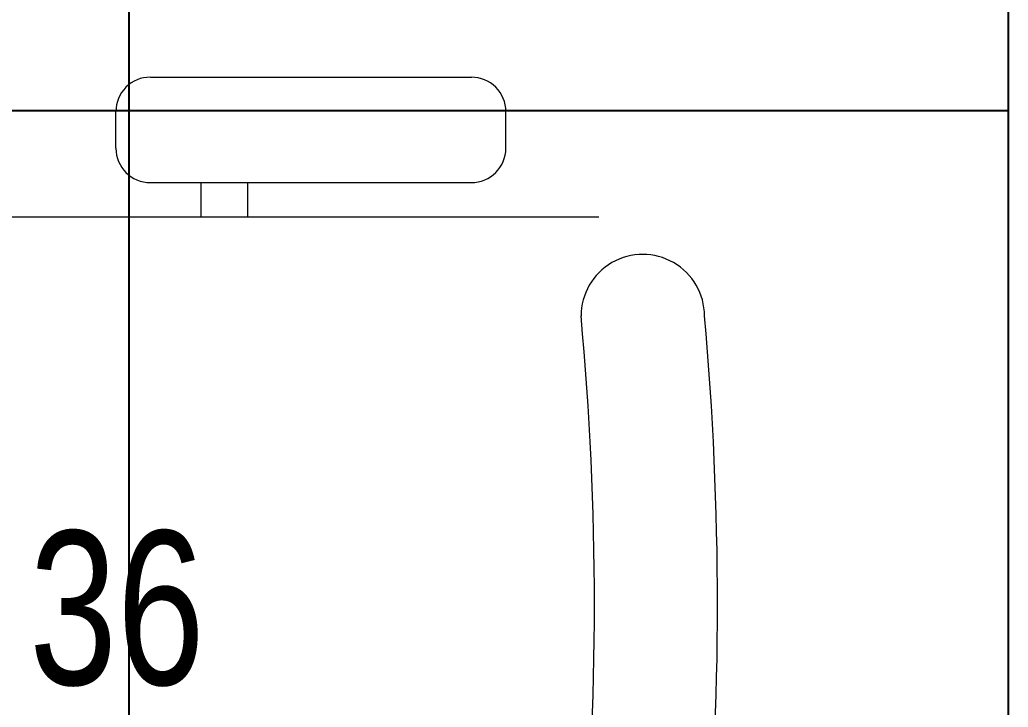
# Model space of a CAD drawing. Extents: x -12260 to 57327, y -29287 to 19916.
# Drawn here: x 37914 to 38476, y -5350 to -4958 of the extents above; entities that cross this region are included whole.
import ezdxf

# ---------------------------------------------------------------- set-up
doc = ezdxf.new("R2010")
doc.units = 0
doc.header["$LTSCALE"] = 0.25
doc.linetypes.add('DASHDOT', pattern=[25.4, 12.7, -6.35, 0, -6.35])
for name, color, linetype, lineweight in [('01-First Floor$0$72_EGR_EQP_TAG', 142, 'Continuous', 5), ('01-First Floor$0$LOADING', 253, 'Continuous', 5), ('01-First Floor$0$NEW Wall', 166, 'Continuous', 5), ('01-First Floor$0$Walls', 251, 'Continuous', 5), ('E-LITE-CLNG-CNDT', 6, 'DASHDOT', 35)]:
    doc.layers.add(name, color=color, linetype=linetype, lineweight=lineweight)
doc.layers.add('01-First Floor$0$FALSE CEILING', color=251, linetype='Continuous')
doc.styles.add('01-First Floor$0$X3G_ENTITY_257CFD', font='swisscl.ttf', dxfattribs={"height": 200})

# ---------------------------------------------------------------- blocks, each defined once
blk = doc.blocks.new('*X427')
at = {"color": 0}
for p, q in [((5, 3), (5, 3)), ((5, 3), (5, 3)), ((5, 3), (5, 3)), ((5, 3), (5, 3)), ((5, 3), (5, 3)), ((5, 3), (5, 3)), ((5, 3), (5, 3)), ((5, 3), (5, 3)), ((5, 3), (5, 3)), ((5, 3), (5, 3)), ((5, 3), (5, 3)), ((5, 3), (5, 3)), ((5, 3), (5, 3)), ((5, 3), (5, 3)), ((5, 3), (5, 3)), ((5, 3), (5, 3)), ((5, 3), (5, 3)), ((5, 3), (5, 3)), ((5, 3), (5, 3)), ((5, 3), (5, 3)), ((5, 3), (5, 3)), ((5, 3), (5, 3)), ((5, 3), (5, 3)), ((5, 3), (5, 3)), ((5, 3), (5, 3)), ((5, 3), (5, 3)), ((5, 3), (5, 3)), ((5, 3), (5, 3)), ((5, 3), (5, 3)), ((5, 3), (5, 3)), ((5, 3), (5, 3)), ((5, 3), (5, 3)), ((5, 3), (5, 3)), ((5, 3), (5, 3)), ((5, 3), (5, 3)), ((5, 3), (5, 3)), ((5, 3), (5, 3)), ((5, 3), (5, 3)), ((5, 3), (5, 3)), ((5, 3), (5, 3)), ((5, 3), (5, 3)), ((5, 3), (5, 3)), ((5, 3), (5, 3)), ((5, 3), (5, 3)), ((5, 3), (5, 3)), ((5, 3), (5, 3)), ((5, 3), (5, 3)), ((5, 3), (5, 3)), ((5, 3), (5, 3)), ((5, 3), (5, 3)), ((5, 3), (5, 3)), ((5, 3), (5, 3)), ((5, 3), (5, 3)), ((5, 3), (5, 3)), ((5, 3), (5, 3)), ((5, 3), (5, 3)), ((5, 3), (5, 3)), ((5, 3), (5, 3)), ((5, 3), (5, 3)), ((5, 3), (5, 3)), ((5, 3), (5, 3)), ((5, 3), (5, 3)), ((5, 3), (5, 3)), ((5, 3), (5, 3)), ((5, 3), (5, 3)), ((5, 3), (5, 3)), ((6, 3), (5, 3)), ((5, 3), (5, 3)), ((6, 3), (5, 3)), ((5, 3), (5, 3)), ((6, 3), (5, 3)), ((5, 3), (5, 3)), ((6, 3), (5, 3)), ((5, 3), (5, 3)), ((5, 3), (5, 3)), ((5, 3), (5, 3)), ((5, 3), (5, 3)), ((5, 3), (5, 3)), ((5, 3), (5, 3)), ((5, 3), (5, 3)), ((5, 3), (5, 3)), ((5, 3), (5, 3)), ((5, 3), (5, 3)), ((5, 3), (5, 3)), ((5, 3), (5, 3)), ((5, 3), (5, 3)), ((5, 3), (5, 3)), ((5, 3), (5, 3)), ((5, 3), (5, 3)), ((5, 3), (5, 3)), ((5, 3), (5, 3)), ((5, 3), (5, 3)), ((5, 3), (5, 3)), ((5, 3), (5, 3)), ((5, 3), (5, 3)), ((5, 3), (5, 3)), ((6, 3), (6, 3)), ((6, 3), (6, 3)), ((6, 3), (6, 3)), ((6, 3), (6, 3)), ((6, 3), (6, 3)), ((6, 3), (6, 3)), ((6, 3), (6, 3)), ((6, 3), (6, 3)), ((6, 3), (6, 3)), ((6, 3), (6, 3)), ((6, 3), (6, 3)), ((6, 3), (6, 3)), ((6, 3), (6, 3)), ((6, 3), (6, 3)), ((6, 3), (6, 3)), ((6, 3), (6, 3)), ((6, 3), (6, 3)), ((6, 3), (6, 3)), ((6, 3), (6, 3)), ((6, 3), (6, 3)), ((6, 3), (6, 3)), ((6, 3), (6, 3)), ((6, 3), (6, 3)), ((6, 3), (6, 3)), ((6, 3), (6, 3)), ((6, 3), (6, 3)), ((6, 3), (6, 3)), ((6, 3), (6, 3)), ((6, 3), (6, 3)), ((6, 3), (6, 3)), ((6, 3), (6, 3)), ((6, 3), (6, 3)), ((6, 3), (6, 3)), ((6, 3), (6, 3)), ((6, 3), (6, 3)), ((6, 3), (6, 3)), ((6, 3), (6, 3)), ((6, 3), (6, 3)), ((6, 3), (6, 3)), ((6, 3), (6, 3)), ((6, 3), (6, 3)), ((6, 3), (6, 3)), ((6, 3), (6, 3)), ((6, 3), (6, 3)), ((6, 3), (6, 3)), ((6, 3), (6, 3)), ((6, 3), (6, 3)), ((6, 3), (6, 3)), ((6, 3), (6, 3)), ((6, 3), (6, 3)), ((6, 3), (6, 3)), ((6, 3), (6, 3)), ((6, 3), (6, 3)), ((6, 3), (6, 3)), ((6, 3), (6, 3)), ((6, 3), (6, 3)), ((6, 3), (6, 3)), ((6, 3), (6, 3)), ((6, 3), (6, 3)), ((6, 3), (6, 3)), ((6, 3), (6, 3)), ((6, 3), (6, 3)), ((6, 3), (6, 3)), ((6, 3), (6, 3)), ((6, 3), (6, 3)), ((6, 3), (6, 3)), ((6, 3), (6, 3)), ((6, 3), (6, 3)), ((6, 3), (6, 3)), ((6, 3), (6, 3)), ((6, 3), (6, 3)), ((6, 3), (6, 3)), ((6, 3), (6, 3)), ((6, 3), (6, 3)), ((6, 3), (6, 3)), ((6, 3), (6, 3)), ((6, 3), (6, 3)), ((6, 3), (6, 3)), ((6, 3), (6, 3)), ((6, 3), (6, 3)), ((6, 3), (6, 3)), ((6, 3), (6, 3)), ((6, 3), (6, 3)), ((6, 3), (6, 3)), ((6, 3), (6, 3)), ((6, 3), (6, 3)), ((6, 3), (6, 3)), ((6, 3), (6, 3)), ((6, 3), (6, 3)), ((6, 3), (6, 3)), ((6, 3), (6, 3)), ((6, 3), (6, 3)), ((6, 3), (6, 3)), ((6, 3), (6, 3)), ((6, 3), (6, 3)), ((6, 3), (6, 3)), ((6, 3), (6, 3)), ((6, 3), (6, 3)), ((6, 3), (6, 3)), ((6, 3), (6, 3)), ((6, 3), (6, 3)), ((6, 3), (6, 3)), ((6, 3), (6, 3)), ((6, 3), (6, 3)), ((6, 3), (6, 3)), ((6, 3), (6, 3)), ((6, 3), (6, 3)), ((6, 3), (6, 3)), ((6, 3), (6, 3)), ((6, 3), (6, 3)), ((6, 3), (6, 3)), ((6, 3), (6, 3)), ((6, 3), (6, 3)), ((6, 3), (6, 3)), ((6, 3), (6, 3)), ((6, 3), (6, 3)), ((6, 3), (6, 3)), ((6, 3), (6, 3)), ((6, 3), (6, 3)), ((6, 3), (6, 3)), ((6, 3), (6, 3)), ((6, 3), (6, 3)), ((6, 3), (6, 3)), ((6, 3), (6, 3)), ((6, 3), (6, 3)), ((6, 3), (6, 3)), ((6, 3), (6, 3)), ((6, 3), (6, 3)), ((6, 3), (6, 3)), ((6, 3), (6, 3)), ((6, 3), (6, 3)), ((6, 3), (6, 3)), ((6, 3), (6, 3)), ((6, 3), (6, 3)), ((6, 3), (6, 3)), ((6, 3), (6, 3)), ((6, 3), (6, 3)), ((6, 3), (6, 3)), ((6, 3), (6, 3)), ((6, 3), (6, 3)), ((6, 3), (6, 3)), ((6, 3), (6, 3)), ((6, 3), (6, 3)), ((6, 3), (6, 3)), ((6, 3), (6, 3)), ((6, 3), (6, 3)), ((6, 3), (6, 3)), ((6, 3), (6, 3)), ((6, 3), (6, 3)), ((6, 3), (6, 3)), ((6, 3), (6, 3)), ((6, 3), (6, 3)), ((6, 3), (6, 3)), ((6, 3), (6, 3)), ((6, 3), (6, 3)), ((6, 3), (6, 3)), ((6, 3), (6, 3)), ((6, 3), (6, 3)), ((6, 3), (6, 3)), ((6, 3), (6, 3)), ((6, 3), (6, 3)), ((6, 3), (6, 3)), ((6, 3), (6, 3)), ((6, 3), (6, 3)), ((6, 3), (6, 3)), ((6, 3), (6, 3)), ((6, 3), (6, 3)), ((6, 3), (6, 3)), ((6, 3), (6, 3)), ((6, 3), (6, 3)), ((6, 3), (6, 3)), ((6, 3), (6, 3)), ((6, 3), (6, 3)), ((6, 3), (6, 3)), ((6, 3), (6, 3)), ((6, 3), (6, 3)), ((6, 3), (6, 3)), ((6, 3), (6, 3)), ((6, 3), (6, 3)), ((6, 3), (6, 3)), ((6, 3), (6, 3)), ((6, 3), (6, 3)), ((6, 3), (6, 3)), ((6, 3), (6, 3)), ((6, 3), (6, 3)), ((6, 3), (6, 3)), ((6, 3), (6, 3)), ((6, 3), (6, 3)), ((6, 3), (6, 3)), ((6, 3), (6, 3)), ((6, 3), (6, 3)), ((6, 3), (6, 3)), ((6, 3), (6, 3)), ((6, 3), (6, 3)), ((6, 3), (6, 3)), ((6, 3), (6, 3)), ((6, 3), (6, 3)), ((6, 3), (6, 3)), ((6, 3), (6, 3)), ((6, 3), (6, 3)), ((6, 3), (6, 3)), ((6, 3), (6, 3)), ((6, 3), (6, 3)), ((6, 3), (6, 3)), ((6, 3), (5, 3)), ((6, 3), (5, 3)), ((6, 3), (5, 3)), ((6, 3), (5, 3)), ((6, 3), (5, 3)), ((6, 3), (6, 3)), ((6, 3), (6, 3)), ((6, 3), (6, 3)), ((6, 3), (6, 3)), ((6, 3), (6, 3)), ((6, 3), (6, 3)), ((6, 3), (6, 3)), ((6, 3), (6, 3)), ((6, 3), (6, 3)), ((6, 3), (6, 3)), ((6, 3), (6, 3)), ((6, 3), (6, 3)), ((6, 3), (6, 3)), ((6, 3), (6, 3)), ((6, 3), (6, 3)), ((6, 3), (6, 3)), ((6, 3), (6, 3)), ((6, 3), (6, 3)), ((6, 3), (6, 3)), ((6, 3), (6, 3)), ((6, 3), (6, 3)), ((6, 3), (6, 3)), ((6, 3), (6, 3)), ((6, 3), (6, 3)), ((6, 3), (6, 3)), ((6, 3), (6, 3)), ((6, 3), (6, 3)), ((6, 3), (6, 3)), ((6, 3), (6, 3)), ((6, 3), (6, 3)), ((6, 3), (6, 3)), ((6, 3), (6, 3)), ((6, 3), (6, 3)), ((6, 3), (6, 3)), ((6, 3), (6, 3)), ((6, 3), (6, 3)), ((6, 3), (6, 3)), ((6, 3), (6, 3)), ((6, 3), (6, 3)), ((6, 3), (6, 3)), ((6, 3), (6, 3)), ((6, 3), (6, 3)), ((6, 3), (6, 3)), ((6, 3), (6, 3)), ((6, 3), (6, 3)), ((6, 3), (6, 3)), ((6, 3), (6, 3)), ((6, 3), (6, 3)), ((6, 3), (6, 3)), ((6, 3), (6, 3)), ((6, 3), (6, 3)), ((6, 3), (6, 3)), ((6, 3), (6, 3)), ((6, 3), (6, 3)), ((6, 3), (6, 3)), ((6, 3), (6, 3)), ((6, 3), (6, 3)), ((6, 3), (6, 3)), ((6, 3), (6, 3)), ((6, 3), (6, 3)), ((6, 3), (6, 3)), ((6, 3), (6, 3)), ((6, 3), (6, 3)), ((6, 3), (6, 3)), ((6, 3), (6, 3)), ((6, 3), (6, 3)), ((6, 3), (6, 3)), ((6, 3), (6, 3)), ((6, 3), (6, 3)), ((6, 3), (6, 3)), ((6, 3), (6, 3)), ((6, 3), (6, 3)), ((6, 3), (6, 3)), ((6, 3), (6, 3)), ((6, 3), (6, 3)), ((6, 3), (6, 3)), ((6, 3), (6, 3)), ((6, 3), (6, 3)), ((6, 3), (6, 3)), ((6, 3), (6, 3)), ((6, 3), (6, 3)), ((6, 3), (6, 3)), ((6, 3), (6, 3)), ((6, 3), (6, 3)), ((6, 3), (6, 3)), ((6, 3), (6, 3)), ((6, 3), (6, 3)), ((6, 3), (6, 3)), ((6, 3), (6, 3)), ((6, 3), (6, 3)), ((6, 3), (6, 3)), ((6, 3), (6, 3)), ((6, 3), (6, 3)), ((6, 3), (6, 3)), ((6, 3), (6, 3)), ((6, 3), (6, 3)), ((6, 3), (6, 3)), ((6, 3), (6, 3)), ((6, 3), (6, 3)), ((6, 3), (6, 3)), ((6, 3), (6, 3)), ((6, 3), (6, 3)), ((6, 3), (6, 3)), ((6, 3), (6, 3)), ((6, 3), (6, 3)), ((6, 3), (6, 3)), ((6, 3), (6, 3)), ((6, 3), (6, 3)), ((6, 3), (6, 3)), ((6, 3), (6, 3)), ((6, 3), (6, 3)), ((6, 3), (6, 3)), ((6, 3), (6, 3)), ((6, 3), (6, 3)), ((6, 3), (6, 3)), ((6, 3), (6, 3)), ((6, 3), (6, 3)), ((6, 3), (6, 3)), ((6, 3), (6, 3)), ((6, 3), (6, 3)), ((6, 3), (6, 3)), ((6, 3), (6, 3)), ((6, 3), (6, 3)), ((6, 3), (6, 3)), ((6, 3), (6, 3)), ((6, 3), (6, 3)), ((6, 3), (6, 3)), ((6, 3), (6, 3)), ((6, 3), (6, 3)), ((6, 3), (6, 3)), ((6, 3), (6, 3)), ((6, 3), (6, 3)), ((6, 3), (6, 3)), ((6, 3), (6, 3)), ((6, 3), (6, 3)), ((6, 3), (6, 3)), ((6, 3), (6, 3)), ((6, 3), (6, 3)), ((6, 3), (6, 3)), ((6, 3), (6, 3)), ((6, 3), (6, 3)), ((6, 3), (6, 3)), ((6, 3), (6, 3)), ((6, 3), (6, 3)), ((6, 3), (6, 3)), ((6, 3), (6, 3)), ((6, 3), (6, 3)), ((6, 3), (6, 3)), ((6, 3), (6, 3)), ((6, 3), (6, 3)), ((6, 3), (6, 3)), ((6, 3), (6, 3)), ((6, 3), (6, 3)), ((6, 3), (6, 3)), ((6, 3), (6, 3)), ((6, 3), (6, 3)), ((6, 3), (6, 3)), ((6, 3), (6, 3)), ((6, 3), (6, 3)), ((6, 3), (6, 3)), ((6, 3), (6, 3)), ((6, 3), (6, 3)), ((6, 3), (6, 3)), ((6, 3), (6, 3)), ((6, 3), (6, 3)), ((6, 3), (6, 3)), ((6, 3), (6, 3)), ((6, 3), (6, 3)), ((6, 3), (6, 3)), ((6, 3), (6, 3)), ((6, 3), (6, 3)), ((6, 3), (6, 3)), ((6, 3), (6, 3)), ((6, 3), (6, 3)), ((6, 3), (6, 3)), ((6, 3), (6, 3)), ((6, 3), (6, 3)), ((6, 3), (6, 3)), ((6, 3), (6, 3)), ((6, 3), (6, 3)), ((6, 3), (6, 3)), ((6, 3), (6, 3)), ((6, 3), (6, 3)), ((6, 3), (6, 3)), ((6, 3), (6, 3)), ((6, 3), (6, 3)), ((6, 3), (6, 3)), ((6, 3), (6, 3)), ((6, 3), (6, 3)), ((6, 3), (6, 3)), ((6, 3), (6, 3)), ((6, 3), (6, 3)), ((6, 3), (6, 3)), ((6, 3), (6, 3)), ((6, 3), (6, 3)), ((6, 3), (6, 3)), ((6, 3), (6, 3)), ((6, 3), (6, 3)), ((6, 3), (6, 3)), ((6, 3), (6, 3)), ((6, 3), (6, 3)), ((6, 3), (6, 3)), ((6, 3), (6, 3)), ((6, 3), (6, 3)), ((6, 3), (6, 3)), ((6, 3), (6, 3)), ((6, 3), (6, 3)), ((6, 3), (6, 3)), ((6, 3), (6, 3)), ((6, 3), (6, 3)), ((6, 3), (6, 3)), ((6, 3), (6, 3)), ((6, 3), (6, 3)), ((6, 3), (6, 3)), ((6, 3), (6, 3)), ((6, 3), (6, 3)), ((6, 3), (6, 3)), ((6, 3), (6, 3)), ((6, 3), (6, 3)), ((6, 3), (6, 3)), ((6, 3), (6, 3)), ((6, 3), (6, 3)), ((6, 3), (6, 3)), ((6, 3), (6, 3)), ((6, 3), (6, 3)), ((6, 3), (6, 3)), ((6, 3), (6, 3)), ((6, 3), (6, 3)), ((6, 3), (6, 3)), ((6, 3), (6, 3)), ((6, 3), (6, 3)), ((6, 3), (6, 3)), ((6, 3), (6, 3)), ((6, 3), (6, 3)), ((6, 3), (6, 3)), ((6, 3), (6, 3)), ((6, 3), (6, 3)), ((6, 3), (6, 3)), ((6, 3), (6, 3)), ((6, 3), (6, 3)), ((6, 3), (6, 3)), ((6, 3), (6, 3)), ((6, 3), (6, 3)), ((6, 3), (6, 3)), ((6, 3), (6, 3)), ((6, 3), (6, 3)), ((6, 3), (6, 3)), ((6, 3), (6, 3)), ((6, 3), (6, 3)), ((6, 3), (6, 3)), ((6, 3), (6, 3)), ((6, 3), (6, 3)), ((6, 3), (6, 3)), ((6, 3), (6, 3)), ((6, 3), (6, 3)), ((6, 3), (6, 3)), ((6, 3), (6, 3)), ((6, 3), (6, 3)), ((6, 3), (6, 3)), ((6, 3), (6, 3)), ((6, 3), (6, 3)), ((6, 3), (6, 3)), ((6, 3), (6, 3)), ((6, 3), (6, 3)), ((6, 3), (6, 3)), ((6, 3), (6, 3)), ((6, 3), (6, 3)), ((6, 3), (6, 3)), ((6, 3), (6, 3)), ((6, 3), (6, 3)), ((6, 3), (6, 3)), ((6, 3), (6, 3)), ((6, 3), (6, 3)), ((6, 3), (6, 3)), ((6, 3), (6, 3)), ((6, 3), (6, 3)), ((6, 3), (6, 3)), ((6, 3), (6, 3)), ((6, 3), (6, 3)), ((6, 3), (6, 3)), ((6, 3), (6, 3)), ((6, 3), (6, 3)), ((6, 3), (6, 3)), ((6, 3), (6, 3)), ((6, 3), (6, 3)), ((6, 3), (6, 3)), ((6, 3), (6, 3)), ((6, 3), (6, 3)), ((6, 3), (6, 3)), ((6, 3), (6, 3)), ((6, 3), (6, 3)), ((6, 3), (6, 3)), ((6, 3), (6, 3)), ((6, 3), (6, 3)), ((6, 3), (6, 3)), ((6, 3), (6, 3)), ((6, 3), (6, 3)), ((6, 3), (6, 3)), ((6, 3), (6, 3)), ((6, 3), (6, 3)), ((6, 3), (6, 3)), ((6, 3), (6, 3)), ((6, 3), (6, 3)), ((6, 3), (6, 3)), ((6, 3), (6, 3)), ((6, 3), (6, 3)), ((6, 3), (6, 3)), ((6, 3), (6, 3)), ((6, 3), (6, 3)), ((6, 3), (6, 3)), ((6, 3), (6, 3)), ((6, 3), (6, 3)), ((6, 3), (6, 3)), ((6, 3), (6, 3)), ((6, 3), (6, 3)), ((6, 3), (6, 3)), ((6, 3), (6, 3))]:
    blk.add_line(p, q, dxfattribs=at)
blk = doc.blocks.new('*X428')
at = {"color": 0}
for p, q in [((13, 1), (13, 1)), ((13, 1), (13, 1)), ((13, 1), (13, 1)), ((13, 1), (13, 1)), ((13, 1), (13, 1)), ((13, 1), (13, 1)), ((13, 1), (13, 1)), ((13, 1), (13, 1)), ((13, 1), (13, 1)), ((13, 1), (13, 1)), ((13, 1), (13, 1)), ((13, 1), (13, 1)), ((13, 1), (13, 1)), ((13, 1), (13, 1)), ((13, 1), (13, 1)), ((13, 1), (14, 1)), ((13, 1), (14, 1)), ((13, 1), (14, 1)), ((13, 1), (13, 1)), ((13, 1), (13, 1)), ((13, 1), (13, 1)), ((13, 1), (13, 1)), ((13, 1), (13, 1)), ((13, 1), (13, 1)), ((13, 1), (13, 1)), ((13, 1), (13, 1)), ((13, 1), (13, 1)), ((13, 1), (13, 1)), ((13, 1), (13, 1)), ((13, 1), (13, 1)), ((13, 1), (13, 1)), ((13, 1), (13, 1)), ((13, 1), (13, 1)), ((13, 1), (13, 1)), ((13, 1), (13, 1)), ((13, 1), (13, 1)), ((13, 1), (13, 1)), ((13, 1), (13, 1)), ((13, 1), (13, 1)), ((13, 1), (13, 1)), ((13, 1), (13, 1)), ((13, 1), (13, 1)), ((13, 1), (13, 1)), ((13, 1), (13, 1)), ((13, 1), (13, 1)), ((13, 1), (13, 1)), ((13, 1), (13, 1)), ((13, 1), (13, 1)), ((13, 1), (13, 1)), ((13, 1), (13, 1)), ((13, 1), (13, 1)), ((13, 1), (13, 1)), ((13, 1), (13, 1)), ((13, 1), (13, 1)), ((13, 1), (13, 1)), ((13, 1), (13, 1)), ((13, 1), (13, 1)), ((13, 1), (13, 1)), ((13, 1), (13, 1)), ((13, 1), (13, 1)), ((13, 1), (13, 1)), ((13, 1), (13, 1)), ((13, 1), (13, 1)), ((13, 1), (13, 1)), ((13, 1), (13, 1)), ((13, 1), (13, 1)), ((13, 1), (13, 1)), ((13, 1), (13, 1)), ((13, 1), (13, 1)), ((13, 1), (13, 1)), ((13, 1), (13, 1)), ((13, 1), (13, 1)), ((13, 1), (13, 1)), ((13, 1), (13, 1)), ((13, 1), (13, 1)), ((13, 1), (13, 1)), ((13, 1), (13, 1)), ((13, 1), (13, 1)), ((13, 1), (13, 1)), ((13, 1), (13, 1)), ((13, 1), (13, 1)), ((13, 1), (13, 1)), ((13, 1), (13, 1)), ((13, 1), (13, 1)), ((13, 1), (13, 1)), ((13, 1), (13, 1)), ((13, 1), (13, 1)), ((13, 1), (13, 1)), ((13, 1), (13, 1)), ((13, 1), (13, 1)), ((13, 1), (13, 1)), ((13, 1), (13, 1)), ((13, 1), (13, 1)), ((13, 1), (13, 1)), ((13, 1), (13, 1)), ((13, 1), (13, 1)), ((13, 1), (13, 1)), ((13, 1), (13, 1)), ((13, 1), (13, 1)), ((13, 1), (13, 1)), ((13, 1), (13, 1)), ((13, 1), (13, 1)), ((13, 1), (13, 1)), ((13, 1), (13, 1)), ((13, 1), (13, 1)), ((13, 1), (13, 1)), ((13, 1), (13, 1)), ((13, 1), (13, 1)), ((13, 1), (13, 1)), ((13, 1), (13, 1)), ((13, 1), (13, 1)), ((13, 1), (13, 1)), ((13, 1), (13, 1)), ((13, 1), (13, 1)), ((13, 1), (13, 1)), ((13, 1), (13, 1)), ((13, 1), (13, 1)), ((13, 1), (13, 1)), ((13, 1), (13, 1)), ((13, 1), (13, 1)), ((13, 1), (13, 1)), ((13, 1), (13, 1)), ((13, 1), (13, 1)), ((13, 1), (14, 1)), ((13, 0), (13, 0)), ((13, 0), (13, 0)), ((13, 0), (13, 0)), ((13, 0), (13, 0)), ((13, 0), (13, 0)), ((13, 0), (13, 0)), ((13, 0), (13, 0)), ((13, 0), (13, 0)), ((13, 0), (13, 0)), ((13, 0), (13, 0)), ((13, 0), (13, 0)), ((13, 0), (13, 0)), ((13, 0), (13, 0)), ((13, 0), (13, 0)), ((13, 0), (13, 0)), ((13, 0), (13, 0)), ((13, 0), (13, 0)), ((13, 0), (13, 0)), ((13, 0), (13, 0)), ((13, 0), (13, 0)), ((13, 0), (13, 0)), ((13, 0), (13, 0)), ((13, 0), (13, 0)), ((13, 0), (13, 0)), ((13, 0), (13, 0)), ((13, 0), (13, 0)), ((13, 0), (13, 0)), ((13, 0), (13, 0)), ((13, 0), (13, 0)), ((13, 0), (13, 0)), ((13, 0), (13, 0)), ((13, 0), (13, 0)), ((13, 0), (13, 0)), ((13, 0), (13, 0)), ((13, 0), (13, 0)), ((13, 0), (13, 0)), ((13, 0), (13, 0)), ((13, 0), (13, 0)), ((13, 0), (13, 0)), ((13, 0), (13, 0)), ((13, 0), (13, 0)), ((13, 0), (13, 0)), ((13, 0), (13, 0)), ((13, 0), (13, 0)), ((13, 0), (13, 0)), ((13, 0), (13, 0)), ((13, 0), (13, 0)), ((13, 0), (13, 0)), ((13, 0), (14, 0)), ((13, 0), (14, 0)), ((13, 0), (13, 0)), ((13, 0), (14, 0)), ((14, 1), (14, 1)), ((14, 1), (14, 1)), ((14, 1), (14, 1)), ((14, 1), (14, 1)), ((14, 1), (14, 1)), ((14, 1), (14, 1)), ((14, 1), (14, 1)), ((14, 1), (14, 1)), ((14, 1), (14, 1)), ((14, 1), (14, 1)), ((14, 1), (14, 1)), ((14, 1), (14, 1)), ((14, 1), (14, 1)), ((14, 1), (14, 1)), ((14, 1), (14, 1)), ((14, 1), (14, 1)), ((14, 1), (14, 1)), ((14, 1), (14, 1)), ((14, 1), (14, 1)), ((14, 1), (14, 1)), ((14, 1), (14, 1)), ((14, 1), (14, 1)), ((14, 1), (14, 1)), ((14, 1), (14, 1)), ((14, 1), (14, 1)), ((14, 1), (14, 1)), ((14, 1), (14, 1)), ((14, 1), (14, 1)), ((14, 1), (14, 1)), ((14, 1), (14, 1)), ((14, 1), (14, 1)), ((14, 1), (14, 1)), ((14, 1), (14, 1)), ((14, 1), (14, 1)), ((14, 1), (14, 1)), ((14, 1), (14, 1)), ((14, 1), (14, 1)), ((14, 1), (14, 1)), ((14, 1), (14, 1)), ((14, 1), (14, 1)), ((14, 1), (14, 1)), ((14, 1), (14, 1)), ((14, 1), (14, 1)), ((14, 1), (14, 1)), ((14, 1), (14, 1)), ((14, 1), (14, 1)), ((14, 1), (14, 1)), ((14, 1), (14, 1)), ((14, 1), (14, 1)), ((14, 1), (14, 1)), ((14, 1), (14, 1)), ((14, 1), (14, 1)), ((14, 1), (14, 1)), ((14, 1), (14, 1)), ((14, 1), (14, 1)), ((14, 1), (14, 1)), ((14, 1), (14, 1)), ((14, 1), (14, 1)), ((14, 1), (14, 1)), ((14, 1), (14, 1)), ((14, 1), (14, 1)), ((14, 1), (14, 1)), ((14, 1), (14, 1)), ((14, 1), (14, 1)), ((14, 1), (14, 1)), ((14, 1), (14, 1)), ((14, 1), (14, 1)), ((14, 1), (14, 1)), ((14, 1), (14, 1)), ((14, 1), (14, 1)), ((14, 1), (14, 1)), ((14, 1), (14, 1)), ((14, 1), (14, 1)), ((14, 1), (14, 1)), ((14, 1), (14, 1)), ((14, 1), (14, 1)), ((14, 1), (14, 1)), ((14, 1), (14, 1)), ((14, 1), (14, 1)), ((14, 1), (14, 1)), ((14, 1), (14, 1)), ((14, 1), (14, 1)), ((14, 1), (14, 1)), ((14, 1), (14, 1)), ((14, 1), (14, 1)), ((14, 1), (14, 1)), ((14, 1), (14, 1)), ((14, 1), (14, 1)), ((14, 1), (14, 1)), ((14, 1), (14, 1)), ((14, 1), (14, 1)), ((14, 1), (14, 1)), ((14, 1), (14, 1)), ((14, 1), (14, 1)), ((14, 0), (14, 0)), ((14, 0), (14, 0)), ((14, 0), (14, 0)), ((14, 0), (14, 0)), ((14, 0), (14, 0)), ((14, 0), (14, 0)), ((14, 0), (14, 0)), ((14, 0), (14, 0)), ((14, 0), (14, 0)), ((14, 0), (14, 0)), ((14, 0), (14, 0)), ((14, 0), (14, 0)), ((14, 0), (14, 0)), ((14, 0), (14, 0)), ((14, 0), (14, 0)), ((14, 0), (14, 0)), ((14, 0), (14, 0)), ((14, 0), (14, 0)), ((14, 0), (14, 0)), ((14, 0), (14, 0)), ((14, 0), (14, 0)), ((14, 0), (14, 0)), ((14, 0), (14, 0)), ((14, 0), (14, 0)), ((14, 0), (14, 0)), ((14, 0), (14, 0)), ((14, 0), (14, 0)), ((14, 0), (14, 0)), ((14, 0), (14, 0)), ((14, 0), (14, 0)), ((14, 0), (14, 0)), ((14, 0), (14, 0)), ((14, 0), (14, 0)), ((14, 0), (14, 0)), ((14, 0), (14, 0)), ((14, 0), (14, 0)), ((14, 0), (14, 0)), ((14, 0), (14, 0)), ((14, 0), (14, 0)), ((14, 0), (14, 0)), ((14, 0), (14, 0)), ((14, 0), (14, 0)), ((14, 0), (14, 0)), ((14, 0), (14, 0)), ((14, 0), (14, 0)), ((14, 0), (14, 0)), ((14, 0), (14, 0)), ((14, 0), (14, 0)), ((13, 0), (13, 0)), ((13, 0), (14, 0)), ((13, 0), (13, 0)), ((13, 0), (14, 0)), ((13, 0), (13, 0)), ((13, 0), (14, 0)), ((13, 0), (13, 0)), ((13, 0), (13, 0)), ((13, 0), (13, 0)), ((13, 0), (13, 0)), ((13, 0), (14, 0)), ((13, 0), (13, 0)), ((13, 0), (14, 0)), ((13, 0), (13, 0)), ((13, 0), (14, 0)), ((13, 0), (13, 0)), ((13, 0), (14, 0)), ((13, 0), (13, 0)), ((13, 0), (14, 0)), ((13, 0), (13, 0)), ((13, 0), (14, 0)), ((13, 0), (13, 0)), ((13, 0), (14, 0)), ((13, 0), (13, 0)), ((13, 0), (13, 0)), ((13, 0), (13, 0)), ((13, 0), (14, 0)), ((13, 0), (13, 0)), ((13, 0), (14, 0)), ((13, 0), (13, 0)), ((13, 0), (14, 0)), ((13, 0), (13, 0)), ((13, 0), (14, 0)), ((13, 0), (13, 0)), ((13, 0), (13, 0)), ((13, 0), (13, 0)), ((13, 0), (13, 0)), ((13, 0), (13, 0)), ((13, 0), (13, 0)), ((13, 0), (13, 0)), ((13, 0), (13, 0)), ((13, 0), (13, 0)), ((13, 0), (13, 0)), ((13, 0), (13, 0)), ((13, 0), (13, 0)), ((13, 0), (13, 0)), ((13, 0), (13, 0)), ((13, 0), (13, 0)), ((13, 0), (13, 0)), ((13, 0), (13, 0)), ((13, 0), (13, 0)), ((13, 0), (13, 0)), ((13, 0), (13, 0)), ((13, 0), (13, 0)), ((13, 0), (13, 0)), ((13, 0), (13, 0)), ((13, 0), (13, 0)), ((13, 0), (13, 0)), ((13, 0), (13, 0)), ((13, 0), (13, 0)), ((13, 0), (13, 0)), ((13, 0), (13, 0)), ((13, 0), (13, 0)), ((13, 0), (13, 0)), ((13, -1), (13, -1)), ((13, -1), (13, -1)), ((13, -1), (13, -1)), ((13, -1), (13, -1)), ((13, -1), (13, -1)), ((13, -1), (14, -1)), ((13, -1), (13, -1)), ((14, 0), (14, 0)), ((14, 0), (14, 0)), ((14, 0), (14, 0)), ((14, 0), (14, 0)), ((14, 0), (14, 0)), ((14, 0), (14, 0)), ((14, 0), (14, 0)), ((14, 0), (14, 0)), ((14, 0), (14, 0)), ((14, 0), (14, 0)), ((14, 0), (14, 0)), ((14, 0), (14, 0)), ((14, 0), (14, 0)), ((14, 0), (14, 0)), ((14, 0), (14, 0)), ((13, 0), (14, 0)), ((14, 0), (14, 0)), ((14, 0), (14, 0)), ((14, 0), (14, 0)), ((14, 0), (14, 0)), ((14, 0), (14, 0)), ((14, 0), (14, 0)), ((14, 0), (14, 0)), ((14, 0), (14, 0)), ((14, 0), (14, 0)), ((14, 0), (14, 0)), ((14, 0), (14, 0)), ((14, 0), (14, 0)), ((14, 0), (14, 0)), ((14, 0), (14, 0)), ((14, 0), (14, 0)), ((14, 0), (14, 0)), ((14, 0), (14, 0)), ((14, 0), (14, 0)), ((14, 0), (14, 0)), ((14, 0), (14, 0)), ((14, 0), (14, 0)), ((14, 0), (14, 0)), ((14, 0), (14, 0)), ((14, 0), (14, 0)), ((14, 0), (14, 0)), ((14, 0), (14, 0)), ((14, 0), (14, 0)), ((14, 0), (14, 0)), ((14, 0), (14, 0)), ((14, 0), (14, 0)), ((14, 0), (14, 0)), ((14, 0), (14, 0)), ((14, 0), (14, 0)), ((14, 0), (14, 0)), ((14, -1), (14, -1)), ((14, -1), (14, -1)), ((14, -1), (14, -1)), ((14, -1), (14, -1)), ((14, -1), (14, -1))]:
    blk.add_line(p, q, dxfattribs=at)
blk = doc.blocks.new('01-First Floor$0$GF21018-P')
at = {"color": 0}
for p, q in [((0.22049, 0.47563), (0.22049, 0.0675)), ((0.25963, 0.34221), (0.2804, 0.34221)), ((0.24001, 0.32259), (0.24001, 0.14)), ((0.30001, 0.32259), (0.30001, 0.14)), ((0.22049, 0.29372), (0.24001, 0.29372)), ((0.22049, 0.26708), (0.24001, 0.26708)), ((0.25963, 0.12039), (0.2804, 0.12039))]:
    blk.add_line(p, q, dxfattribs=at)
for points in [[(0.24001, 0.29372), (0.24001, 0.29372), (0.24001, 0.29372), (0.24001, 0.29372), (0.24001, 0.29372), (0.24001, 0.29372), (0.24001, 0.29372), (0.24001, 0.29372), (0.24001, 0.29372), (0.24001, 0.29372), (0.24001, 0.29372), (0.24001, 0.29372), (0.24001, 0.29372), (0.24001, 0.29372), (0.24001, 0.29372), (0.24001, 0.29372), (0.24001, 0.29372), (0.24001, 0.29372), (0.24001, 0.29372), (0.24001, 0.29372), (0.24001, 0.29372), (0.24001, 0.29372), (0.24001, 0.29372), (0.24001, 0.29372), (0.24001, 0.29372), (0.24001, 0.29372), (0.24001, 0.29372), (0.24001, 0.29372), (0.24001, 0.29372), (0.24001, 0.29372), (0.24001, 0.29372), (0.24001, 0.29372), (0.24001, 0.29372), (0.24001, 0.29372), (0.24001, 0.29372), (0.24001, 0.29372), (0.24001, 0.29372), (0.24001, 0.29372), (0.24001, 0.29372), (0.24001, 0.29372), (0.24001, 0.29372), (0.24001, 0.29372), (0.24001, 0.29372), (0.24001, 0.29372), (0.24001, 0.29372), (0.24001, 0.29372), (0.24001, 0.29372), (0.24001, 0.29372), (0.24001, 0.29372), (0.24001, 0.29372), (0.24001, 0.29372), (0.24001, 0.29372), (0.24001, 0.29372), (0.24001, 0.29372), (0.24001, 0.29372), (0.24001, 0.29372), (0.24001, 0.29372), (0.24001, 0.29372), (0.24001, 0.29372), (0.24001, 0.29372), (0.24001, 0.29372), (0.24001, 0.29372), (0.24001, 0.29372), (0.24001, 0.29372), (0.24001, 0.29372), (0.24001, 0.29372), (0.24001, 0.29372), (0.24001, 0.29372), (0.24001, 0.29372), (0.24001, 0.29372), (0.24001, 0.29372), (0.24001, 0.29372), (0.24001, 0.29372), (0.24001, 0.29372), (0.24001, 0.29372), (0.24001, 0.29372), (0.24001, 0.29372), (0.24001, 0.29372), (0.24001, 0.29372), (0.24001, 0.29372), (0.24001, 0.29372), (0.24001, 0.29372), (0.24001, 0.29372), (0.24001, 0.29372), (0.24001, 0.29372), (0.24001, 0.29372), (0.24001, 0.29372), (0.24001, 0.29372), (0.24001, 0.29372), (0.24001, 0.29372), (0.24001, 0.29372), (0.24001, 0.29372), (0.24001, 0.29372), (0.24001, 0.29372), (0.24001, 0.29372), (0.24001, 0.29372), (0.24001, 0.29372), (0.24001, 0.29372), (0.24001, 0.29372), (0.24001, 0.29372), (0.24001, 0.29372), (0.24001, 0.29372), (0.24001, 0.29372), (0.24001, 0.29372), (0.24001, 0.29372), (0.24001, 0.29372), (0.24001, 0.29372), (0.24001, 0.29372), (0.24001, 0.29372), (0.24001, 0.29372), (0.24001, 0.29372), (0.24001, 0.29372), (0.24001, 0.29372), (0.24001, 0.29372), (0.24001, 0.29372), (0.24001, 0.29372), (0.24001, 0.29372), (0.24001, 0.29372), (0.24001, 0.29372), (0.24001, 0.29372), (0.24001, 0.29372), (0.24001, 0.29372), (0.24001, 0.29372), (0.24001, 0.29372), (0.24001, 0.29372), (0.24001, 0.29372), (0.24001, 0.29372), (0.24001, 0.29372), (0.24001, 0.29372), (0.24001, 0.29372), (0.24001, 0.29372), (0.24001, 0.29372), (0.24001, 0.29372), (0.24001, 0.29372), (0.24001, 0.29372), (0.24001, 0.29372), (0.24001, 0.29372), (0.24001, 0.29372), (0.24001, 0.29372), (0.24001, 0.29372), (0.24001, 0.29372), (0.24001, 0.29372), (0.24001, 0.29372), (0.24001, 0.29372), (0.24001, 0.29372), (0.24001, 0.29372), (0.24001, 0.29372), (0.24001, 0.29372), (0.24001, 0.29372), (0.24001, 0.29372), (0.24001, 0.29372), (0.24001, 0.29372), (0.24001, 0.29372), (0.24001, 0.29372), (0.24001, 0.29372), (0.24001, 0.29372), (0.24001, 0.29372), (0.24001, 0.29372), (0.24001, 0.29372), (0.24001, 0.29372), (0.24001, 0.29372), (0.24001, 0.29372), (0.24001, 0.29372), (0.24001, 0.29372), (0.24001, 0.29372), (0.24001, 0.29372), (0.24001, 0.29372), (0.24001, 0.29372), (0.24001, 0.29372), (0.24001, 0.29372), (0.24001, 0.29372), (0.24001, 0.29372), (0.24001, 0.29372), (0.24001, 0.29372), (0.24001, 0.29372), (0.24001, 0.29372), (0.24001, 0.29372), (0.24001, 0.29372), (0.24001, 0.29372), (0.24001, 0.29372), (0.24001, 0.29372), (0.24001, 0.29372), (0.24001, 0.29372), (0.24001, 0.29372), (0.24001, 0.29372), (0.24001, 0.29372), (0.24001, 0.29372), (0.24001, 0.29372), (0.24001, 0.29372), (0.24001, 0.29372), (0.24001, 0.29372), (0.24001, 0.29372), (0.24001, 0.29372), (0.24001, 0.29372), (0.24001, 0.29372), (0.24001, 0.29372), (0.24001, 0.29372), (0.24001, 0.29372), (0.24001, 0.29372), (0.24001, 0.29372), (0.24001, 0.29372), (0.24001, 0.29372), (0.24001, 0.29372), (0.24001, 0.29372), (0.24001, 0.29372), (0.24001, 0.29372), (0.24001, 0.29372), (0.24001, 0.29372), (0.24001, 0.29372), (0.24001, 0.29372), (0.24001, 0.29372), (0.24001, 0.29372), (0.24001, 0.29372), (0.24001, 0.29372), (0.24001, 0.29372), (0.24001, 0.29372), (0.24001, 0.29372), (0.24001, 0.29372), (0.24001, 0.29372), (0.24001, 0.29372), (0.24001, 0.29372), (0.24001, 0.29372), (0.24001, 0.29372), (0.24001, 0.29372), (0.24001, 0.29372), (0.24001, 0.29372), (0.24001, 0.29372), (0.24001, 0.29372), (0.24001, 0.29372), (0.24001, 0.29372), (0.24001, 0.29372), (0.24001, 0.29372), (0.24001, 0.29372), (0.24001, 0.29372), (0.24001, 0.29372), (0.24001, 0.29372), (0.24001, 0.29372), (0.24001, 0.29372), (0.24001, 0.29372), (0.24001, 0.29372), (0.24001, 0.29372), (0.24001, 0.29372), (0.24001, 0.29372), (0.24001, 0.29372), (0.24001, 0.29372), (0.24001, 0.29372), (0.24001, 0.29372), (0.24001, 0.29372), (0.24001, 0.29372), (0.24001, 0.29372), (0.24001, 0.29372), (0.24001, 0.29372), (0.24001, 0.29372), (0.24001, 0.29372), (0.24001, 0.29372), (0.24001, 0.29372), (0.24001, 0.29372), (0.24001, 0.29372), (0.24001, 0.29372), (0.24001, 0.29372), (0.24001, 0.29372), (0.24001, 0.29372), (0.24001, 0.29372), (0.24001, 0.29372), (0.24001, 0.29372), (0.24001, 0.29372), (0.24001, 0.29372), (0.24001, 0.29372), (0.24001, 0.29372), (0.24001, 0.29372), (0.24001, 0.29372), (0.24001, 0.29372), (0.24001, 0.29372), (0.24001, 0.29372), (0.24001, 0.29372), (0.24001, 0.29372), (0.24001, 0.29372)], [(0.24001, 0.29372), (0.24001, 0.29372), (0.24001, 0.29372), (0.24001, 0.29372), (0.24001, 0.29372), (0.24001, 0.29372), (0.24001, 0.29372), (0.24001, 0.29372), (0.24001, 0.29372), (0.24001, 0.29372), (0.24001, 0.29372), (0.24001, 0.29372), (0.24001, 0.29372), (0.24001, 0.29372), (0.24001, 0.29372), (0.24001, 0.29372), (0.24001, 0.29372), (0.24001, 0.29372), (0.24001, 0.29372), (0.24001, 0.29372), (0.24001, 0.29372), (0.24001, 0.29372), (0.24001, 0.29372), (0.24001, 0.29372), (0.24001, 0.29372), (0.24001, 0.29372), (0.24001, 0.29372), (0.24001, 0.29372), (0.24001, 0.29372), (0.24001, 0.29372), (0.24001, 0.29372), (0.24001, 0.29372), (0.24001, 0.29372), (0.24001, 0.29372), (0.24001, 0.29372), (0.24001, 0.29372), (0.24001, 0.29372), (0.24001, 0.29372), (0.24001, 0.29372), (0.24001, 0.29372), (0.24001, 0.29372), (0.24001, 0.29372), (0.24001, 0.29372), (0.24001, 0.29372), (0.24001, 0.29372), (0.24001, 0.29372), (0.24001, 0.29372), (0.24001, 0.29372), (0.24001, 0.29372), (0.24001, 0.29372), (0.24001, 0.29372), (0.24001, 0.29372), (0.24001, 0.29372), (0.24001, 0.29372), (0.24001, 0.29372), (0.24001, 0.29372), (0.24001, 0.29372), (0.24001, 0.29372), (0.24001, 0.29372), (0.24001, 0.29372), (0.24001, 0.29372), (0.24001, 0.29372), (0.24001, 0.29372), (0.24001, 0.29372), (0.24001, 0.29372), (0.24001, 0.29372), (0.24001, 0.29372), (0.24001, 0.29372), (0.24001, 0.29372), (0.24001, 0.29372), (0.24001, 0.29372), (0.24001, 0.29372), (0.24001, 0.29372), (0.24001, 0.29372), (0.24001, 0.29372), (0.24001, 0.29372), (0.24001, 0.29372), (0.24001, 0.29372), (0.24001, 0.29372), (0.24001, 0.29372), (0.24001, 0.29372), (0.24001, 0.29372), (0.24001, 0.29372), (0.24001, 0.29372), (0.24001, 0.29372), (0.24001, 0.29372), (0.24001, 0.29372), (0.24001, 0.29372), (0.24001, 0.29372), (0.24001, 0.29372), (0.24001, 0.29372), (0.24001, 0.29372), (0.24001, 0.29372), (0.24001, 0.29372), (0.24001, 0.29372), (0.24001, 0.29372), (0.24001, 0.29372), (0.24001, 0.29372), (0.24001, 0.29372), (0.24001, 0.29372), (0.24001, 0.29372), (0.24001, 0.29372), (0.24001, 0.29372), (0.24001, 0.29372), (0.24001, 0.29372), (0.24001, 0.29372), (0.24001, 0.29372), (0.24001, 0.29372), (0.24001, 0.29372), (0.24001, 0.29372), (0.24001, 0.29372), (0.24001, 0.29372), (0.24001, 0.29372), (0.24001, 0.29372), (0.24001, 0.29372), (0.24001, 0.29372), (0.24001, 0.29372), (0.24001, 0.29372), (0.24001, 0.29372), (0.24001, 0.29372), (0.24001, 0.29372), (0.24001, 0.29372), (0.24001, 0.29372), (0.24001, 0.29372), (0.24001, 0.29372), (0.24001, 0.29372), (0.24001, 0.29372), (0.24001, 0.29372), (0.24001, 0.29372), (0.24001, 0.29372), (0.24001, 0.29372), (0.24001, 0.29372), (0.24001, 0.29372), (0.24001, 0.29372), (0.24001, 0.29372), (0.24001, 0.29372), (0.24001, 0.29372), (0.24001, 0.29372), (0.24001, 0.29372), (0.24001, 0.29372), (0.24001, 0.29372), (0.24001, 0.29372), (0.24001, 0.29372), (0.24001, 0.29372), (0.24001, 0.29372), (0.24001, 0.29372), (0.24001, 0.29372), (0.24001, 0.29372), (0.24001, 0.29372), (0.24001, 0.29372), (0.24001, 0.29372), (0.24001, 0.29372), (0.24001, 0.29372), (0.24001, 0.29372), (0.24001, 0.29372), (0.24001, 0.29372), (0.24001, 0.29372), (0.24001, 0.29372), (0.24001, 0.29372), (0.24001, 0.29372), (0.24001, 0.29372), (0.24001, 0.29372), (0.24001, 0.29372), (0.24001, 0.29372), (0.24001, 0.29372), (0.24001, 0.29372), (0.24001, 0.29372), (0.24001, 0.29372), (0.24001, 0.29372), (0.24001, 0.29372), (0.24001, 0.29372), (0.24001, 0.29372), (0.24001, 0.29372), (0.24001, 0.29372), (0.24001, 0.29372), (0.24001, 0.29372), (0.24001, 0.29372), (0.24001, 0.29372), (0.24001, 0.29372), (0.24001, 0.29372), (0.24001, 0.29372), (0.24001, 0.29372), (0.24001, 0.29372), (0.24001, 0.29372), (0.24001, 0.29372), (0.24001, 0.29372), (0.24001, 0.29372), (0.24001, 0.29372), (0.24001, 0.29372), (0.24001, 0.29372), (0.24001, 0.29372), (0.24001, 0.29372), (0.24001, 0.29372), (0.24001, 0.29372), (0.24001, 0.29372), (0.24001, 0.29372), (0.24001, 0.29372), (0.24001, 0.29372), (0.24001, 0.29372), (0.24001, 0.29372), (0.24001, 0.29372), (0.24001, 0.29372), (0.24001, 0.29372), (0.24001, 0.29372), (0.24001, 0.29372), (0.24001, 0.29372), (0.24001, 0.29372), (0.24001, 0.29372), (0.24001, 0.29372), (0.24001, 0.29372), (0.24001, 0.29372), (0.24001, 0.29372), (0.24001, 0.29372), (0.24001, 0.29372), (0.24001, 0.29372), (0.24001, 0.29372), (0.24001, 0.29372), (0.24001, 0.29372), (0.24001, 0.29372)], [(0.24001, 0.29372), (0.24001, 0.29372), (0.24001, 0.29372), (0.24001, 0.29372), (0.24001, 0.29372), (0.24001, 0.29372), (0.24001, 0.29372), (0.24001, 0.29372), (0.24001, 0.29372), (0.24001, 0.29372), (0.24001, 0.29372), (0.24001, 0.29372), (0.24001, 0.29372), (0.24001, 0.29372), (0.24001, 0.29372), (0.24001, 0.29372), (0.24001, 0.29372), (0.24001, 0.29372), (0.24001, 0.29372), (0.24001, 0.29372), (0.24001, 0.29372), (0.24001, 0.29372), (0.24001, 0.29372), (0.24001, 0.29372), (0.24001, 0.29372), (0.24001, 0.29372), (0.24001, 0.29372), (0.24001, 0.29372), (0.24001, 0.29372), (0.24001, 0.29372), (0.24001, 0.29372), (0.24001, 0.29372), (0.24001, 0.29372), (0.24001, 0.29372), (0.24001, 0.29372), (0.24001, 0.29372), (0.24001, 0.29372), (0.24001, 0.29372), (0.24001, 0.29372), (0.24001, 0.29372), (0.24001, 0.29372), (0.24001, 0.29372), (0.24001, 0.29372), (0.24001, 0.29372), (0.24001, 0.29372), (0.24001, 0.29372), (0.24001, 0.29372), (0.24001, 0.29372), (0.24001, 0.29372), (0.24001, 0.29372), (0.24001, 0.29372), (0.24001, 0.29372), (0.24001, 0.29372), (0.24001, 0.29372), (0.24001, 0.29372), (0.24001, 0.29372), (0.24001, 0.29372), (0.24001, 0.29372), (0.24001, 0.29372), (0.24001, 0.29372), (0.24001, 0.29372), (0.24001, 0.29372), (0.24001, 0.29372), (0.24001, 0.29372), (0.24001, 0.29372), (0.24001, 0.29372), (0.24001, 0.29372), (0.24001, 0.29372), (0.24001, 0.29372), (0.24001, 0.29372), (0.24001, 0.29372), (0.24001, 0.29372), (0.24001, 0.29372), (0.24001, 0.29372), (0.24001, 0.29372), (0.24001, 0.29372), (0.24001, 0.29372), (0.24001, 0.29372), (0.24001, 0.29372), (0.24001, 0.29372), (0.24001, 0.29372), (0.24001, 0.29372), (0.24001, 0.29372), (0.24001, 0.29372), (0.24001, 0.29372), (0.24001, 0.29372), (0.24001, 0.29372), (0.24001, 0.29372), (0.24001, 0.29372), (0.24001, 0.29372), (0.24001, 0.29372), (0.24001, 0.29372), (0.24001, 0.29372), (0.24001, 0.29372), (0.24001, 0.29372), (0.24001, 0.29372), (0.24001, 0.29372), (0.24001, 0.29372), (0.24001, 0.29372), (0.24001, 0.29372), (0.24001, 0.29372), (0.24001, 0.29372), (0.24001, 0.29372), (0.24001, 0.29372), (0.24001, 0.29372), (0.24001, 0.29372), (0.24001, 0.29372), (0.24001, 0.29372), (0.24001, 0.29372), (0.24001, 0.29372), (0.24001, 0.29372), (0.24001, 0.29372), (0.24001, 0.29372), (0.24001, 0.29372), (0.24001, 0.29372), (0.24001, 0.29372), (0.24001, 0.29372), (0.24001, 0.29372), (0.24001, 0.29372), (0.24001, 0.29372), (0.24001, 0.29372), (0.24001, 0.29372), (0.24001, 0.29372), (0.24001, 0.29372), (0.24001, 0.29372), (0.24001, 0.29372), (0.24001, 0.29372), (0.24001, 0.29372), (0.24001, 0.29372), (0.24001, 0.29372), (0.24001, 0.29372), (0.24001, 0.29372), (0.24001, 0.29372), (0.24001, 0.29372), (0.24001, 0.29372), (0.24001, 0.29372), (0.24001, 0.29372), (0.24001, 0.29372), (0.24001, 0.29372), (0.24001, 0.29372), (0.24001, 0.29372), (0.24001, 0.29372), (0.24001, 0.29372), (0.24001, 0.29372), (0.24001, 0.29372), (0.24001, 0.29372), (0.24001, 0.29372), (0.24001, 0.29372), (0.24001, 0.29372), (0.24001, 0.29372), (0.24001, 0.29372), (0.24001, 0.29372), (0.24001, 0.29372), (0.24001, 0.29372), (0.24001, 0.29372), (0.24001, 0.29372), (0.24001, 0.29372), (0.24001, 0.29372), (0.24001, 0.29372), (0.24001, 0.29372), (0.24001, 0.29372), (0.24001, 0.29372), (0.24001, 0.29372), (0.24001, 0.29372), (0.24001, 0.29372), (0.24001, 0.29372), (0.24001, 0.29372), (0.24001, 0.29372), (0.24001, 0.29372), (0.24001, 0.29372), (0.24001, 0.29372), (0.24001, 0.29372), (0.24001, 0.29372), (0.24001, 0.29372), (0.24001, 0.29372), (0.24001, 0.29372), (0.24001, 0.29372), (0.24001, 0.29372), (0.24001, 0.29372), (0.24001, 0.29372), (0.24001, 0.29372), (0.24001, 0.29372), (0.24001, 0.29372), (0.24001, 0.29372), (0.24001, 0.29372), (0.24001, 0.29372), (0.24001, 0.29372), (0.24001, 0.29372), (0.24001, 0.29372), (0.24001, 0.29372), (0.24001, 0.29372), (0.24001, 0.29372), (0.24001, 0.29372), (0.24001, 0.29372), (0.24001, 0.29372), (0.24001, 0.29372), (0.24001, 0.29372), (0.24001, 0.29372), (0.24001, 0.29372), (0.24001, 0.29372), (0.24001, 0.29372), (0.24001, 0.29372), (0.24001, 0.29372), (0.24001, 0.29372), (0.24001, 0.29372), (0.24001, 0.29372), (0.24001, 0.29372), (0.24001, 0.29372), (0.24001, 0.29372), (0.24001, 0.29372), (0.24001, 0.29372), (0.24001, 0.29372), (0.24001, 0.29372), (0.24001, 0.29372)]]:
    blk.add_lwpolyline(points, close=True, dxfattribs=at)
for centre, radius, start, end in [((0.25963, 0.32259), 0.01962, 90, 180), ((0.2804, 0.32259), 0.01962, 0, 90), ((0.25963, 0.14), 0.01962, 180, 270), ((0.2804, 0.14), 0.01962, 270, 0), ((0, 1.84674), 1.77674, 264.69456, 275.30527), ((0.16409, 0.0425), 0.03511, 270, 90), ((0, 1.83136), 1.83136, 264.85322, 275.14698)]:
    blk.add_arc(centre, radius, start, end, dxfattribs=at)
at = {"layer": '01-First Floor$0$NEW Wall', "color": 0, "linetype": 'Continuous'}
for points in [[(0.24001, 0.29372), (0.24001, 0.29372), (0.24001, 0.29372), (0.24001, 0.29372), (0.24001, 0.29372), (0.24001, 0.29372), (0.24001, 0.29372), (0.24001, 0.29372)], [(0.24001, 0.29372), (0.24001, 0.29372), (0.24001, 0.29372), (0.24001, 0.29372), (0.24001, 0.29372), (0.24001, 0.29372), (0.24001, 0.29372)], [(0.24001, 0.29372), (0.24001, 0.29372), (0.24001, 0.29372), (0.24001, 0.29372), (0.24001, 0.29372), (0.24001, 0.29372), (0.24001, 0.29372), (0.24001, 0.29372), (0.24001, 0.29372)], [(0.24001, 0.29372), (0.24001, 0.29372), (0.24001, 0.29372), (0.24001, 0.29372), (0.24001, 0.29372), (0.24001, 0.29372), (0.24001, 0.29372), (0.24001, 0.29372), (0.24001, 0.29372), (0.24001, 0.29372)], [(0.24001, 0.29372), (0.24001, 0.29372), (0.24001, 0.29372), (0.24001, 0.29372), (0.24001, 0.29372), (0.24001, 0.29372), (0.24001, 0.29372), (0.24001, 0.29372), (0.24001, 0.29372), (0.24001, 0.29372), (0.24001, 0.29372), (0.24001, 0.29372), (0.24001, 0.29372), (0.24001, 0.29372), (0.24001, 0.29372)], [(0.24001, 0.29372), (0.24001, 0.29372), (0.24001, 0.29372), (0.24001, 0.29372), (0.24001, 0.29372), (0.24001, 0.29372), (0.24001, 0.29372), (0.24001, 0.29372), (0.24001, 0.29372), (0.24001, 0.29372)], [(0.24001, 0.29372), (0.24001, 0.29372), (0.24001, 0.29372), (0.24001, 0.29372), (0.24001, 0.29372), (0.24001, 0.29372), (0.24001, 0.29372), (0.24001, 0.29372), (0.24001, 0.29372), (0.24001, 0.29372)], [(0.24001, 0.29372), (0.24001, 0.29372), (0.24001, 0.29372), (0.24001, 0.29372), (0.24001, 0.29372), (0.24001, 0.29372), (0.24001, 0.29372), (0.24001, 0.29372), (0.24001, 0.29372), (0.24001, 0.29372)], [(0.24001, 0.29372), (0.24001, 0.29372), (0.24001, 0.29372), (0.24001, 0.29372), (0.24001, 0.29372), (0.24001, 0.29372), (0.24001, 0.29372), (0.24001, 0.29372), (0.24001, 0.29372), (0.24001, 0.29372), (0.24001, 0.29372), (0.24001, 0.29372), (0.24001, 0.29372), (0.24001, 0.29372), (0.24001, 0.29372), (0.24001, 0.29372), (0.24001, 0.29372), (0.24001, 0.29372)], [(0.24001, 0.29372), (0.24001, 0.29372), (0.24001, 0.29372), (0.24001, 0.29372), (0.24001, 0.29372), (0.24001, 0.29372), (0.24001, 0.29372), (0.24001, 0.29372), (0.24001, 0.29372), (0.24001, 0.29372), (0.24001, 0.29372), (0.24001, 0.29372)], [(0.24001, 0.29372), (0.24001, 0.29372), (0.24001, 0.29372), (0.24001, 0.29372), (0.24001, 0.29372), (0.24001, 0.29372), (0.24001, 0.29372)], [(0.24001, 0.29372), (0.24001, 0.29372), (0.24001, 0.29372), (0.24001, 0.29372), (0.24001, 0.29372), (0.24001, 0.29372), (0.24001, 0.29372), (0.24001, 0.29372), (0.24001, 0.29372), (0.24001, 0.29372), (0.24001, 0.29372), (0.24001, 0.29372), (0.24001, 0.29372), (0.24001, 0.29372), (0.24001, 0.29372), (0.24001, 0.29372), (0.24001, 0.29372), (0.24001, 0.29372), (0.24001, 0.29372), (0.24001, 0.29372), (0.24001, 0.29372), (0.24001, 0.29372), (0.24001, 0.29372), (0.24001, 0.29372), (0.24001, 0.29372), (0.24001, 0.29372), (0.24001, 0.29372), (0.24001, 0.29372), (0.24001, 0.29372), (0.24001, 0.29372), (0.24001, 0.29372), (0.24001, 0.29372), (0.24001, 0.29372), (0.24001, 0.29372), (0.24001, 0.29372), (0.24001, 0.29372), (0.24001, 0.29372), (0.24001, 0.29372), (0.24001, 0.29372), (0.24001, 0.29372), (0.24001, 0.29372), (0.24001, 0.29372), (0.24001, 0.29372), (0.24001, 0.29372), (0.24001, 0.29372), (0.24001, 0.29372), (0.24001, 0.29372), (0.24001, 0.29372), (0.24001, 0.29372), (0.24001, 0.29372), (0.24001, 0.29372), (0.24001, 0.29372), (0.24001, 0.29372), (0.24001, 0.29372), (0.24001, 0.29372), (0.24001, 0.29372), (0.24001, 0.29372), (0.24001, 0.29372), (0.24001, 0.29372), (0.24001, 0.29372), (0.24001, 0.29372), (0.24001, 0.29372), (0.24001, 0.29372), (0.24001, 0.29372), (0.24001, 0.29372), (0.24001, 0.29372), (0.24001, 0.29372), (0.24001, 0.29372), (0.24001, 0.29372), (0.24001, 0.29372), (0.24001, 0.29372), (0.24001, 0.29372), (0.24001, 0.29372), (0.24001, 0.29372), (0.24001, 0.29372), (0.24001, 0.29372), (0.24001, 0.29372), (0.24001, 0.29372), (0.24001, 0.29372), (0.24001, 0.29372), (0.24001, 0.29372), (0.24001, 0.29372), (0.24001, 0.29372), (0.24001, 0.29372), (0.24001, 0.29372), (0.24001, 0.29372), (0.24001, 0.29372), (0.24001, 0.29372), (0.24001, 0.29372), (0.24001, 0.29372), (0.24001, 0.29372), (0.24001, 0.29372), (0.24001, 0.29372), (0.24001, 0.29372), (0.24001, 0.29372), (0.24001, 0.29372), (0.24001, 0.29372), (0.24001, 0.29372), (0.24001, 0.29372), (0.24001, 0.29372), (0.24001, 0.29372), (0.24001, 0.29372), (0.24001, 0.29372), (0.24001, 0.29372), (0.24001, 0.29372), (0.24001, 0.29372), (0.24001, 0.29372), (0.24001, 0.29372), (0.24001, 0.29372), (0.24001, 0.29372), (0.24001, 0.29372)], [(0.24001, 0.29372), (0.24001, 0.29372), (0.24001, 0.29372), (0.24001, 0.29372), (0.24001, 0.29372), (0.24001, 0.29372), (0.24001, 0.29372), (0.24001, 0.29372), (0.24001, 0.29372), (0.24001, 0.29372), (0.24001, 0.29372), (0.24001, 0.29372), (0.24001, 0.29372), (0.24001, 0.29372), (0.24001, 0.29372), (0.24001, 0.29372), (0.24001, 0.29372)], [(0.24001, 0.29372), (0.24001, 0.29372), (0.24001, 0.29372), (0.24001, 0.29372), (0.24001, 0.29372), (0.24001, 0.29372), (0.24001, 0.29372), (0.24001, 0.29372), (0.24001, 0.29372), (0.24001, 0.29372), (0.24001, 0.29372), (0.24001, 0.29372), (0.24001, 0.29372), (0.24001, 0.29372), (0.24001, 0.29372), (0.24001, 0.29372), (0.24001, 0.29372), (0.24001, 0.29372), (0.24001, 0.29372), (0.24001, 0.29372), (0.24001, 0.29372), (0.24001, 0.29372), (0.24001, 0.29372), (0.24001, 0.29372), (0.24001, 0.29372), (0.24001, 0.29372), (0.24001, 0.29372), (0.24001, 0.29372), (0.24001, 0.29372), (0.24001, 0.29372), (0.24001, 0.29372), (0.24001, 0.29372), (0.24001, 0.29372), (0.24001, 0.29372), (0.24001, 0.29372), (0.24001, 0.29372), (0.24001, 0.29372), (0.24001, 0.29372), (0.24001, 0.29372), (0.24001, 0.29372), (0.24001, 0.29372), (0.24001, 0.29372), (0.24001, 0.29372), (0.24001, 0.29372), (0.24001, 0.29372), (0.24001, 0.29372), (0.24001, 0.29372), (0.24001, 0.29372), (0.24001, 0.29372), (0.24001, 0.29372), (0.24001, 0.29372), (0.24001, 0.29372), (0.24001, 0.29372), (0.24001, 0.29372), (0.24001, 0.29372), (0.24001, 0.29372), (0.24001, 0.29372), (0.24001, 0.29372), (0.24001, 0.29372), (0.24001, 0.29372), (0.24001, 0.29372), (0.24001, 0.29372), (0.24001, 0.29372), (0.24001, 0.29372), (0.24001, 0.29372), (0.24001, 0.29372), (0.24001, 0.29372), (0.24001, 0.29372), (0.24001, 0.29372), (0.24001, 0.29372), (0.24001, 0.29372), (0.24001, 0.29372), (0.24001, 0.29372), (0.24001, 0.29372), (0.24001, 0.29372), (0.24001, 0.29372), (0.24001, 0.29372), (0.24001, 0.29372), (0.24001, 0.29372), (0.24001, 0.29372), (0.24001, 0.29372), (0.24001, 0.29372), (0.24001, 0.29372), (0.24001, 0.29372), (0.24001, 0.29372), (0.24001, 0.29372), (0.24001, 0.29372), (0.24001, 0.29372), (0.24001, 0.29372)], [(0.24001, 0.29372), (0.24001, 0.29372), (0.24001, 0.29372), (0.24001, 0.29372), (0.24001, 0.29372), (0.24001, 0.29372), (0.24001, 0.29372), (0.24001, 0.29372), (0.24001, 0.29372), (0.24001, 0.29372), (0.24001, 0.29372), (0.24001, 0.29372), (0.24001, 0.29372), (0.24001, 0.29372), (0.24001, 0.29372), (0.24001, 0.29372), (0.24001, 0.29372), (0.24001, 0.29372), (0.24001, 0.29372), (0.24001, 0.29372), (0.24001, 0.29372), (0.24001, 0.29372), (0.24001, 0.29372), (0.24001, 0.29372), (0.24001, 0.29372), (0.24001, 0.29372), (0.24001, 0.29372), (0.24001, 0.29372), (0.24001, 0.29372), (0.24001, 0.29372), (0.24001, 0.29372), (0.24001, 0.29372), (0.24001, 0.29372), (0.24001, 0.29372), (0.24001, 0.29372), (0.24001, 0.29372), (0.24001, 0.29372), (0.24001, 0.29372), (0.24001, 0.29372), (0.24001, 0.29372), (0.24001, 0.29372), (0.24001, 0.29372), (0.24001, 0.29372), (0.24001, 0.29372), (0.24001, 0.29372), (0.24001, 0.29372), (0.24001, 0.29372), (0.24001, 0.29372), (0.24001, 0.29372), (0.24001, 0.29372), (0.24001, 0.29372), (0.24001, 0.29372), (0.24001, 0.29372), (0.24001, 0.29372)]]:
    blk.add_lwpolyline(points, dxfattribs=at)
at = {"color": 0}
for name, xscale, yscale, zscale in [('*X427', 8.59375e-11, 8.59375e-11, 8.59375e-11), ('*X428', 5.5e-11, 5.5e-11, 5.5e-11)]:
    blk.add_blockref(name, (0.24001, 0.29372), dxfattribs=dict(at, xscale=xscale, yscale=yscale, zscale=zscale))
blk = doc.blocks.new('01-First Floor')
at = {"layer": '01-First Floor$0$FALSE CEILING', "linetype": 'Continuous'}
for p, q in [((37976, -6810), (37976, -2810)), ((34976, -5010), (38476, -5010))]:
    blk.add_line(p, q, dxfattribs=at)
at = {"layer": '01-First Floor$0$FALSE CEILING'}
blk.add_lwpolyline([(34976, -2810), (38476, -2810), (38476, -6810), (34976, -6810)], close=True, dxfattribs=at)
at = {"layer": '01-First Floor$0$Walls'}
blk.add_line((38476, -2810), (38476, -6810), dxfattribs=at)
at = {"layer": '01-First Floor$0$LOADING', "extrusion": (7.77426e-06, -2.24021e-05, 1), "xscale": 1000, "yscale": 1000, "zscale": 1000, "rotation": 89.99858924494788}
blk.add_blockref('01-First Floor$0$GF21018-P', (38310.61, -5291.06, 0.3), dxfattribs=at)
at = {"layer": '01-First Floor$0$72_EGR_EQP_TAG', "insert": (37969.05, -5249.2, -0.09), "char_height": 87.473, "attachment_point": 2, "style": '01-First Floor$0$X3G_ENTITY_257CFD'}
blk.add_mtext('36', dxfattribs=at)

msp = doc.modelspace()

# ---------------------------------------------------------------- block references
at = {"layer": 'E-LITE-CLNG-CNDT'}
msp.add_blockref('01-First Floor', (0, 0), dxfattribs=at)

doc.saveas('drawing.dxf')
